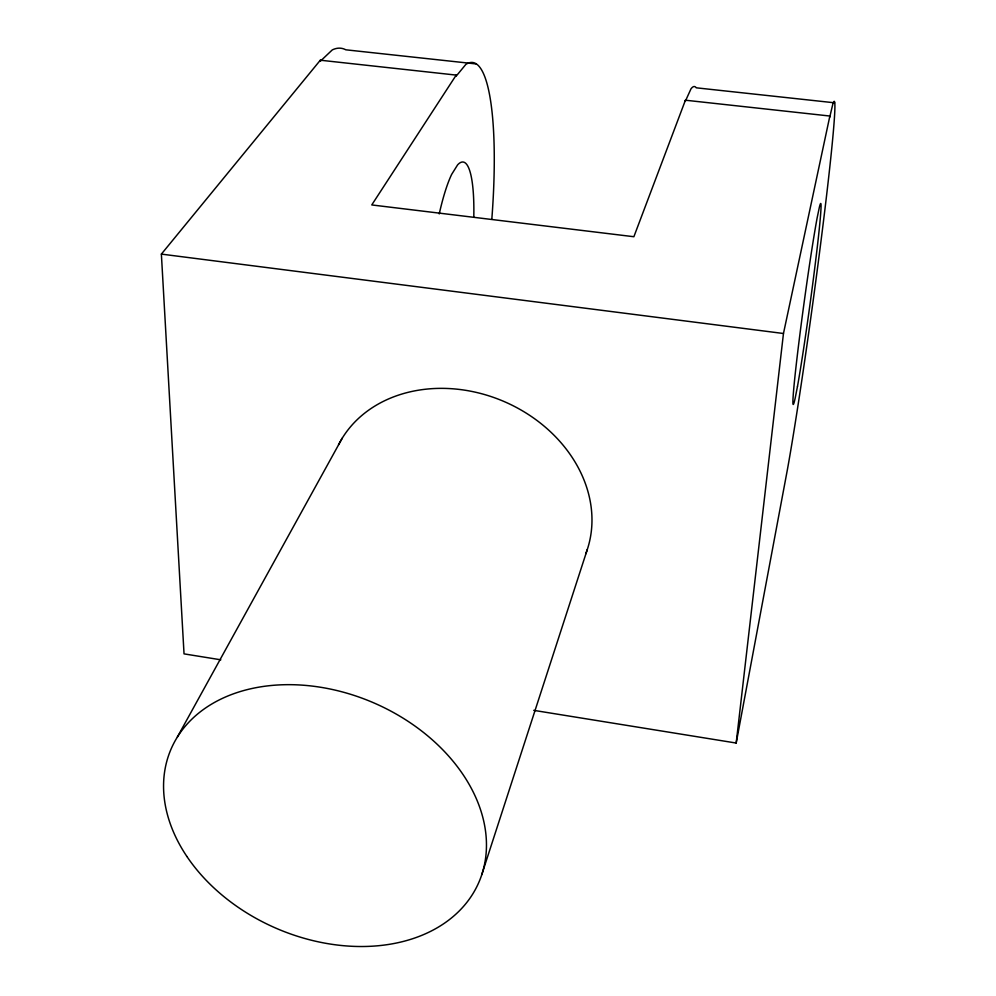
<?xml version="1.0" encoding="UTF-8"?>
<svg xmlns="http://www.w3.org/2000/svg" width="996" height="996" viewBox="0 0 996 996"><rect width="100%" height="100%" fill="white"/><g stroke="black" fill="none" stroke-linecap="round" stroke-linejoin="round"><path stroke-width="1.49" d="M220.838 659.813L184.036 653.874L161.377 254.105L320.314 60.208L456.205 75.098L456.18 76.132L465.829 64.416A197.009 39.13 -83 0 1 491.837 218.971M533.719 710.347L736.181 743.041L787.363 469.813A202.91 6.125 -82.2 0 0 822.497 229.105A202.91 6.125 -82.2 0 0 832.781 104.269L829.743 117.092L829.867 116.034L685.422 100.21L685.335 101.256L690.975 88.868A200.619 19.111 -82.5 0 1 696.229 87.81L834.623 102.812M736.181 743.041L783.466 333.498L829.867 116.034M481.74 874.712L587.291 549.543M685.422 100.21L633.879 236.724L371.757 204.939L456.205 75.098M177.388 736.99L342.275 438.115M476.312 63.956L345.786 49.8A194.867 50.659 -83.3 0 0 332.266 49.925L320.326 61.229L320.314 60.208M161.377 254.105L783.466 333.498M473.797 216.867A98.181 19.434 -83 0 0 457.625 164.85L451.636 174.412A98.181 19.434 -83 0 0 439.236 213.928M338.54 444.789A135.219 110.967 23.4 0 1 505.395 402.098A135.219 110.967 23.4 0 1 585.748 553.851M797.497 386.336L795.194 398.064A101.106 3.038 -82.2 0 1 798.381 346.596A101.106 3.038 -82.2 0 1 817.218 217.501L819.384 207.193A101.106 3.038 -82.2 0 1 815.512 261.873A101.106 3.038 -82.2 0 1 797.497 386.336M186.899 856.485A167.702 122.819 23.4 0 0 466.452 902.899A167.702 122.819 23.4 0 0 321.608 687.427A167.702 122.819 23.4 0 0 186.899 856.485"/></g></svg>
